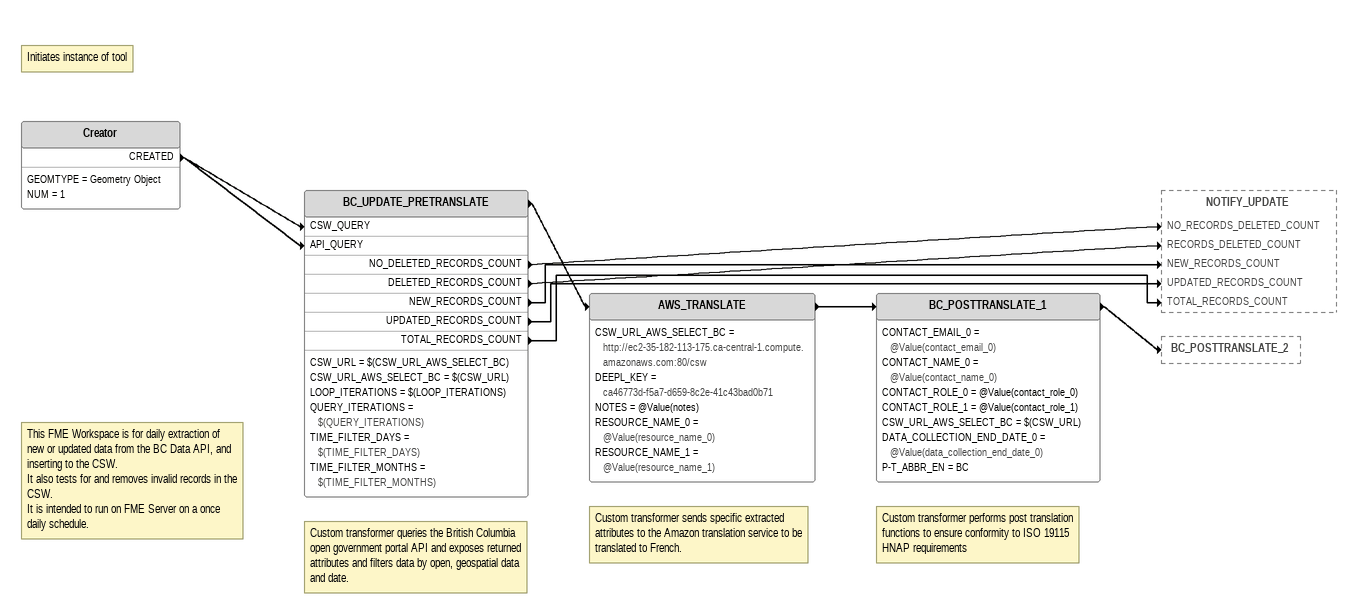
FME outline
Note: Initiates instance of tool
Note: This FME Workspace is for daily extraction of new or updated data from the BC Data API, and inserting to the CSW. / It also tests for and removes invalid records in the CSW. / It is intended to run on FME Server on a once daily schedule.
Creator
    GEOMTYPE = Geometry Object
    NUM = 1
    CREATED -> BC_UPDATE_PRETRANSLATE [CSW_QUERY]
    CREATED -> BC_UPDATE_PRETRANSLATE [API_QUERY]
Note: Custom transformer queries the British Columbia open government portal API and exposes returned attributes and filters data by open, geospatial data and date.
BC_UPDATE_PRETRANSLATE
    CSW_URL = $(CSW_URL_AWS_SELECT_BC)
    CSW_URL_AWS_SELECT_BC = $(CSW_URL)
    LOOP_ITERATIONS = $(LOOP_ITERATIONS)
    QUERY_ITERATIONS = $(QUERY_ITERATIONS)
    TIME_FILTER_DAYS = $(TIME_FILTER_DAYS)
    TIME_FILTER_MONTHS = $(TIME_FILTER_MONTHS)
    NO_DELETED_RECORDS_COUNT -> NOTIFY_UPDATE [NO_RECORDS_DELETED_COUNT]
    DELETED_RECORDS_COUNT -> NOTIFY_UPDATE [RECORDS_DELETED_COUNT]
    -> AWS_TRANSLATE
    NEW_RECORDS_COUNT -> NOTIFY_UPDATE [NEW_RECORDS_COUNT]
    UPDATED_RECORDS_COUNT -> NOTIFY_UPDATE [UPDATED_RECORDS_COUNT]
    TOTAL_RECORDS_COUNT -> NOTIFY_UPDATE [TOTAL_RECORDS_COUNT]
Note: Custom transformer sends specific extracted attributes to the Amazon translation service to be translated to French.
AWS_TRANSLATE
    CSW_URL_AWS_SELECT_BC = http://ec2-35-182-113-175.ca-central-1.compute.amazonaws.com:80/csw
    DEEPL_KEY = ca46773d-f5a7-d659-8c2e-41c43bad0b71
    NOTES = @Value(notes)
    RESOURCE_NAME_0 = @Value(resource_name_0)
    RESOURCE_NAME_1 = @Value(resource_name_1)
    -> BC_POSTTRANSLATE_1
Note: Custom transformer performs post translation functions to ensure conformity to ISO 19115 HNAP requirements
BC_POSTTRANSLATE_1
    CONTACT_EMAIL_0 = @Value(contact_email_0)
    CONTACT_NAME_0 = @Value(contact_name_0)
    CONTACT_ROLE_0 = @Value(contact_role_0)
    CONTACT_ROLE_1 = @Value(contact_role_1)
    CSW_URL_AWS_SELECT_BC = $(CSW_URL)
    DATA_COLLECTION_END_DATE_0 = @Value(data_collection_end_date_0)
    P-T_ABBR_EN = BC
    -> BC_POSTTRANSLATE_2
